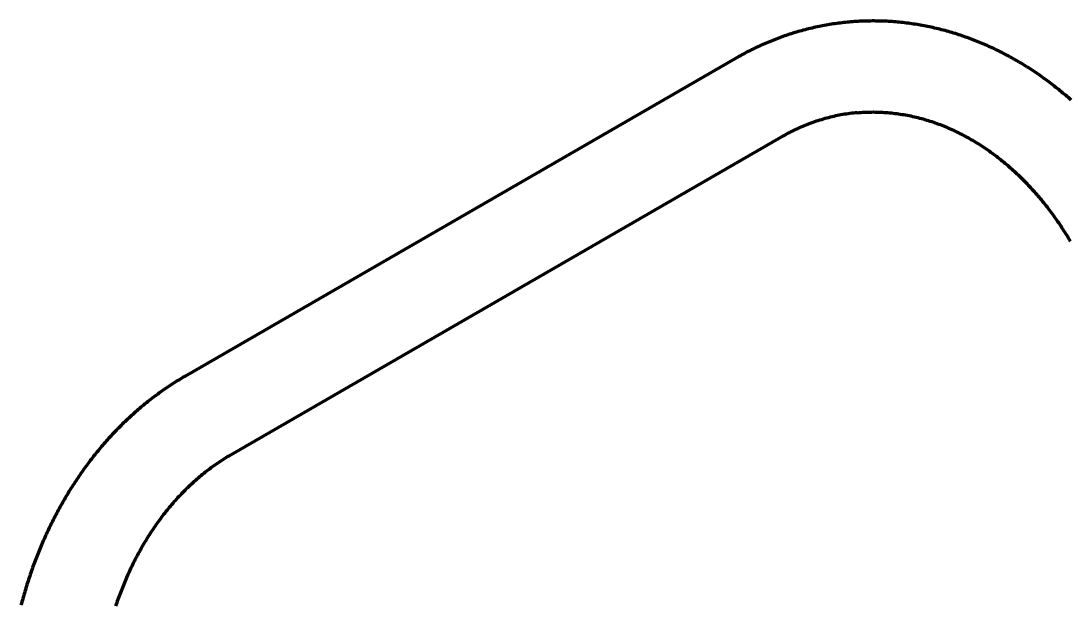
# Model space of a CAD drawing. Header units: millimetres. Extents: x 0 to 2382, y 0 to 420.
# Drawn here: x 306.6 to 335.87, y 152.06 to 168.36 of the extents above; entities that cross this region are included whole.
import ezdxf

# ---------------------------------------------------------------- set-up
doc = ezdxf.new("R2010")
doc.units = ezdxf.units.MM
doc.layers.add('01-VISIBLE', color=7, linetype='CONTINUOUS', lineweight=70)

msp = doc.modelspace()

# ---------------------------------------------------------------- linework, layer by layer
at = {"layer": '01-VISIBLE'}
for p, q in [((326.542, 167.321), (311.17, 158.445)), ((327.812, 165.121), (312.44, 156.246))]:
    msp.add_line(p, q, dxfattribs=at)
for points in [[(335.903, 166.158), (335.866, 166.191), (335.828, 166.224), (335.79, 166.256), (335.752, 166.289), (335.714, 166.321), (335.676, 166.353), (335.637, 166.385), (335.598, 166.417), (335.559, 166.448), (335.52, 166.48), (335.481, 166.511), (335.442, 166.542), (335.402, 166.572), (335.363, 166.603), (335.323, 166.633), (335.283, 166.663), (335.243, 166.693), (335.203, 166.722), (335.162, 166.752), (335.121, 166.781), (335.081, 166.81), (335.04, 166.839), (334.999, 166.867), (334.957, 166.896), (334.916, 166.924), (334.875, 166.952), (334.833, 166.979), (334.791, 167.007), (334.749, 167.034), (334.707, 167.061), (334.665, 167.088), (334.622, 167.114), (334.58, 167.14), (334.537, 167.166), (334.494, 167.192), (334.451, 167.218), (334.408, 167.243), (334.365, 167.268), (334.321, 167.293), (334.278, 167.317), (334.234, 167.342), (334.19, 167.366), (334.146, 167.39), (334.102, 167.413), (334.058, 167.436), (334.013, 167.459), (333.969, 167.482), (333.924, 167.505), (333.879, 167.527), (333.834, 167.549), (333.789, 167.571), (333.744, 167.592), (333.699, 167.614), (333.653, 167.635), (333.608, 167.655), (333.562, 167.676), (333.517, 167.696), (333.471, 167.716), (333.425, 167.735), (333.378, 167.755), (333.332, 167.774), (333.286, 167.792), (333.239, 167.811), (333.193, 167.829), (333.146, 167.847), (333.099, 167.865), (333.052, 167.882), (333.005, 167.899), (332.958, 167.916), (332.911, 167.932), (332.864, 167.949), (332.816, 167.964), (332.769, 167.98), (332.721, 167.995), (332.673, 168.01), (332.626, 168.025), (332.578, 168.04), (332.53, 168.054), (332.482, 168.067), (332.434, 168.081), (332.385, 168.094), (332.337, 168.107), (332.289, 168.12), (332.24, 168.132), (332.192, 168.144), (332.143, 168.156), (332.094, 168.167), (332.045, 168.178), (331.997, 168.189), (331.948, 168.199), (331.899, 168.21), (331.85, 168.219), (331.8, 168.229), (331.751, 168.238), (331.702, 168.247), (331.653, 168.255), (331.603, 168.264), (331.554, 168.272), (331.505, 168.279), (331.455, 168.286), (331.406, 168.293), (331.356, 168.3), (331.306, 168.306), (331.257, 168.312), (331.207, 168.318), (331.157, 168.323), (331.108, 168.328), (331.058, 168.333), (331.008, 168.337), (330.958, 168.341), (330.908, 168.345), (330.858, 168.348), (330.808, 168.351), (330.758, 168.354), (330.708, 168.356), (330.658, 168.358), (330.609, 168.36), (330.559, 168.361), (330.508, 168.363), (330.458, 168.363), (330.408, 168.364), (330.358, 168.364), (330.308, 168.363), (330.258, 168.363), (330.208, 168.362), (330.158, 168.36), (330.108, 168.359), (330.058, 168.357), (330.008, 168.355), (329.959, 168.352), (329.909, 168.349), (329.859, 168.346), (329.809, 168.342), (329.759, 168.338), (329.709, 168.334), (329.659, 168.329), (329.61, 168.324), (329.56, 168.319), (329.51, 168.313), (329.46, 168.307), (329.411, 168.301), (329.361, 168.294), (329.312, 168.288), (329.262, 168.28), (329.213, 168.273), (329.163, 168.265), (329.114, 168.256), (329.065, 168.248), (329.016, 168.239), (328.966, 168.23), (328.917, 168.22), (328.868, 168.21), (328.819, 168.2), (328.77, 168.189), (328.722, 168.179), (328.673, 168.167), (328.624, 168.156), (328.576, 168.144), (328.527, 168.132), (328.479, 168.119), (328.43, 168.107), (328.382, 168.093), (328.334, 168.08), (328.286, 168.066), (328.238, 168.052), (328.19, 168.038), (328.142, 168.023), (328.094, 168.008), (328.047, 167.993), (327.999, 167.977), (327.952, 167.961), (327.904, 167.945), (327.857, 167.928), (327.81, 167.912), (327.763, 167.894), (327.716, 167.877), (327.67, 167.859), (327.623, 167.841), (327.576, 167.823), (327.53, 167.804), (327.484, 167.785), (327.438, 167.766), (327.392, 167.746), (327.346, 167.727), (327.3, 167.706), (327.254, 167.686), (327.209, 167.665), (327.163, 167.644), (327.118, 167.623), (327.073, 167.601), (327.028, 167.58), (326.983, 167.557), (326.938, 167.535), (326.894, 167.512), (326.849, 167.489), (326.805, 167.466), (326.761, 167.442), (326.717, 167.419), (326.673, 167.395), (326.629, 167.37), (326.586, 167.346), (326.542, 167.321)], [(329.936, 165.804), (329.885, 165.799), (329.835, 165.794), (329.784, 165.788), (329.733, 165.782), (329.682, 165.775), (329.632, 165.767), (329.581, 165.759), (329.531, 165.751), (329.481, 165.742), (329.43, 165.732), (329.38, 165.722), (329.33, 165.712), (329.28, 165.701), (329.231, 165.689), (329.181, 165.677), (329.131, 165.665), (329.082, 165.652), (329.033, 165.638), (328.984, 165.624), (328.935, 165.609), (328.886, 165.594), (328.837, 165.579), (328.789, 165.563), (328.74, 165.546), (328.692, 165.529), (328.644, 165.512), (328.596, 165.494), (328.548, 165.476), (328.501, 165.457), (328.454, 165.438), (328.406, 165.418), (328.359, 165.398), (328.313, 165.377), (328.266, 165.356), (328.22, 165.334), (328.174, 165.312), (328.128, 165.29), (328.082, 165.267), (328.037, 165.244), (327.991, 165.22), (327.946, 165.196), (327.901, 165.171), (327.857, 165.146), (327.812, 165.121)], [(329.936, 165.804), (329.986, 165.808), (330.036, 165.812), (330.086, 165.815), (330.136, 165.818), (330.187, 165.82), (330.237, 165.822), (330.287, 165.823), (330.337, 165.823), (330.387, 165.824), (330.437, 165.823), (330.487, 165.822), (330.538, 165.821), (330.588, 165.819), (330.638, 165.817), (330.688, 165.814), (330.738, 165.811), (330.788, 165.807), (330.838, 165.802), (330.888, 165.798), (330.938, 165.792), (330.987, 165.786), (331.037, 165.78), (331.087, 165.773), (331.136, 165.766), (331.186, 165.758), (331.235, 165.75), (331.285, 165.741), (331.334, 165.732), (331.383, 165.722), (331.432, 165.712), (331.481, 165.702), (331.53, 165.69), (331.579, 165.679), (331.628, 165.667), (331.676, 165.654), (331.725, 165.642), (331.773, 165.628), (331.821, 165.614), (331.87, 165.6), (331.918, 165.585), (331.965, 165.57), (332.013, 165.555), (332.061, 165.539), (332.108, 165.522), (332.155, 165.506), (332.202, 165.488), (332.249, 165.471), (332.296, 165.453), (332.343, 165.434), (332.389, 165.415), (332.435, 165.396), (332.481, 165.376), (332.527, 165.356), (332.573, 165.336), (332.619, 165.315), (332.664, 165.293), (332.709, 165.272), (332.755, 165.25), (332.799, 165.227), (332.844, 165.205), (332.889, 165.181), (332.933, 165.158), (332.977, 165.134), (333.021, 165.11), (333.065, 165.085), (333.108, 165.06), (333.152, 165.035), (333.195, 165.01), (333.238, 164.984), (333.28, 164.957), (333.323, 164.931), (333.365, 164.904), (333.407, 164.877), (333.449, 164.849), (333.491, 164.821), (333.532, 164.793), (333.574, 164.765), (333.615, 164.736), (333.656, 164.707), (333.696, 164.677), (333.737, 164.648), (333.777, 164.618), (333.817, 164.587), (333.857, 164.557), (333.896, 164.526), (333.935, 164.495), (333.975, 164.463), (334.013, 164.432), (334.052, 164.4), (334.09, 164.368), (334.129, 164.335), (334.167, 164.302), (334.204, 164.269), (334.242, 164.236), (334.279, 164.203), (334.316, 164.169), (334.353, 164.135), (334.39, 164.101), (334.426, 164.066), (334.463, 164.031), (334.498, 163.996), (334.534, 163.961), (334.57, 163.926), (334.605, 163.89), (334.64, 163.854), (334.675, 163.818), (334.709, 163.782), (334.744, 163.745), (334.778, 163.709), (334.812, 163.672), (334.846, 163.634), (334.879, 163.597), (334.912, 163.56), (334.945, 163.522), (334.978, 163.484), (335.01, 163.446), (335.043, 163.407), (335.075, 163.369), (335.107, 163.33), (335.138, 163.291), (335.17, 163.252), (335.201, 163.213), (335.232, 163.173), (335.262, 163.133), (335.293, 163.094), (335.323, 163.054), (335.353, 163.013), (335.383, 162.973), (335.412, 162.932), (335.442, 162.892), (335.471, 162.851), (335.5, 162.81), (335.528, 162.769), (335.557, 162.727), (335.585, 162.686), (335.613, 162.644), (335.64, 162.602), (335.668, 162.56), (335.695, 162.518), (335.722, 162.476), (335.749, 162.434), (335.776, 162.391), (335.802, 162.349), (335.828, 162.306), (335.854, 162.263), (335.88, 162.22)], [(311.17, 158.445), (311.127, 158.42), (311.083, 158.395), (311.04, 158.369), (310.998, 158.343), (310.955, 158.317), (310.912, 158.29), (310.87, 158.264), (310.828, 158.237), (310.786, 158.21), (310.744, 158.182), (310.702, 158.154), (310.661, 158.126), (310.619, 158.098), (310.578, 158.07), (310.537, 158.041), (310.496, 158.012), (310.456, 157.983), (310.415, 157.953), (310.375, 157.923), (310.335, 157.894), (310.295, 157.863), (310.255, 157.833), (310.215, 157.802), (310.176, 157.772), (310.136, 157.741), (310.097, 157.709), (310.058, 157.678), (310.02, 157.646), (309.981, 157.614), (309.943, 157.582), (309.904, 157.549), (309.866, 157.517), (309.829, 157.484), (309.791, 157.451), (309.753, 157.418), (309.716, 157.384), (309.679, 157.351), (309.642, 157.317), (309.605, 157.283), (309.569, 157.248), (309.533, 157.214), (309.496, 157.179), (309.46, 157.144), (309.425, 157.109), (309.389, 157.074), (309.354, 157.039), (309.319, 157.003), (309.284, 156.967), (309.249, 156.931), (309.214, 156.895), (309.18, 156.859), (309.145, 156.822), (309.111, 156.785), (309.078, 156.749), (309.044, 156.711), (309.01, 156.674), (308.977, 156.637), (308.944, 156.599), (308.911, 156.561), (308.878, 156.523), (308.846, 156.485), (308.814, 156.447), (308.782, 156.408), (308.75, 156.37), (308.718, 156.331), (308.687, 156.292), (308.655, 156.253), (308.624, 156.214), (308.593, 156.174), (308.562, 156.135), (308.532, 156.095), (308.502, 156.055), (308.472, 156.015), (308.442, 155.975), (308.412, 155.935), (308.382, 155.894), (308.353, 155.854), (308.324, 155.813), (308.295, 155.772), (308.266, 155.731), (308.238, 155.69), (308.209, 155.648), (308.181, 155.607), (308.153, 155.565), (308.126, 155.524), (308.098, 155.482), (308.071, 155.44), (308.044, 155.398), (308.017, 155.356), (307.99, 155.313), (307.963, 155.271), (307.937, 155.228), (307.911, 155.185), (307.885, 155.143), (307.859, 155.1), (307.834, 155.057), (307.808, 155.013), (307.783, 154.97), (307.758, 154.927), (307.734, 154.883), (307.709, 154.839), (307.685, 154.796), (307.661, 154.752), (307.637, 154.708), (307.613, 154.664), (307.589, 154.619), (307.566, 154.575), (307.543, 154.531), (307.52, 154.486), (307.497, 154.441), (307.475, 154.397), (307.452, 154.352), (307.43, 154.307), (307.408, 154.262), (307.386, 154.217), (307.365, 154.172), (307.344, 154.126), (307.322, 154.081), (307.301, 154.036), (307.281, 153.99), (307.26, 153.944), (307.24, 153.899), (307.22, 153.853), (307.2, 153.807), (307.18, 153.761), (307.16, 153.715), (307.141, 153.668), (307.122, 153.622), (307.103, 153.576), (307.084, 153.529), (307.065, 153.483), (307.047, 153.436), (307.029, 153.39), (307.011, 153.343), (306.993, 153.296), (306.975, 153.249), (306.958, 153.202), (306.94, 153.155), (306.923, 153.108), (306.906, 153.061), (306.89, 153.014), (306.873, 152.966), (306.857, 152.919), (306.841, 152.872), (306.825, 152.824), (306.809, 152.777), (306.794, 152.729), (306.779, 152.681), (306.763, 152.634), (306.749, 152.586), (306.734, 152.538), (306.719, 152.49), (306.705, 152.442), (306.691, 152.394), (306.677, 152.346), (306.663, 152.298), (306.65, 152.249), (306.636, 152.201), (306.623, 152.153), (306.61, 152.104), (306.597, 152.056)], [(312.44, 156.246), (312.397, 156.221), (312.354, 156.195), (312.311, 156.169), (312.268, 156.142), (312.226, 156.116), (312.184, 156.089), (312.142, 156.061), (312.1, 156.033), (312.059, 156.005), (312.017, 155.977), (311.976, 155.948), (311.936, 155.918), (311.895, 155.889), (311.855, 155.859), (311.815, 155.829), (311.775, 155.798), (311.736, 155.767), (311.697, 155.736), (311.658, 155.705), (311.619, 155.673), (311.581, 155.641), (311.542, 155.608), (311.505, 155.575), (311.467, 155.542), (311.429, 155.509), (311.392, 155.475), (311.355, 155.441), (311.319, 155.407), (311.282, 155.373), (311.246, 155.338), (311.21, 155.303), (311.175, 155.268), (311.14, 155.232), (311.104, 155.196), (311.07, 155.16), (311.035, 155.124), (311.001, 155.088), (310.967, 155.051), (310.933, 155.014), (310.9, 154.976), (310.866, 154.939), (310.833, 154.901), (310.801, 154.863), (310.768, 154.825), (310.736, 154.786), (310.704, 154.748), (310.673, 154.709), (310.641, 154.67), (310.61, 154.63), (310.579, 154.591), (310.549, 154.551), (310.519, 154.511), (310.489, 154.471), (310.459, 154.431), (310.429, 154.39), (310.4, 154.35), (310.371, 154.309), (310.343, 154.268), (310.314, 154.226), (310.286, 154.185), (310.258, 154.143), (310.23, 154.102), (310.203, 154.06), (310.176, 154.017), (310.149, 153.975), (310.122, 153.933), (310.096, 153.89), (310.07, 153.847), (310.044, 153.804), (310.019, 153.761), (309.993, 153.718), (309.968, 153.674), (309.944, 153.631), (309.919, 153.587), (309.895, 153.543), (309.871, 153.499), (309.847, 153.455), (309.824, 153.411), (309.8, 153.367), (309.778, 153.322), (309.755, 153.277), (309.732, 153.233), (309.71, 153.188), (309.688, 153.143), (309.667, 153.097), (309.645, 153.052), (309.624, 153.007), (309.603, 152.961), (309.582, 152.915), (309.562, 152.87), (309.542, 152.824), (309.522, 152.778), (309.502, 152.732), (309.483, 152.686), (309.464, 152.639), (309.445, 152.593), (309.426, 152.546), (309.408, 152.5), (309.39, 152.453), (309.372, 152.406), (309.354, 152.359), (309.337, 152.312), (309.319, 152.265), (309.303, 152.218), (309.286, 152.171), (309.269, 152.123), (309.253, 152.076), (309.237, 152.029)]]:
    msp.add_lwpolyline(points, dxfattribs=at)

doc.saveas('drawing.dxf')
